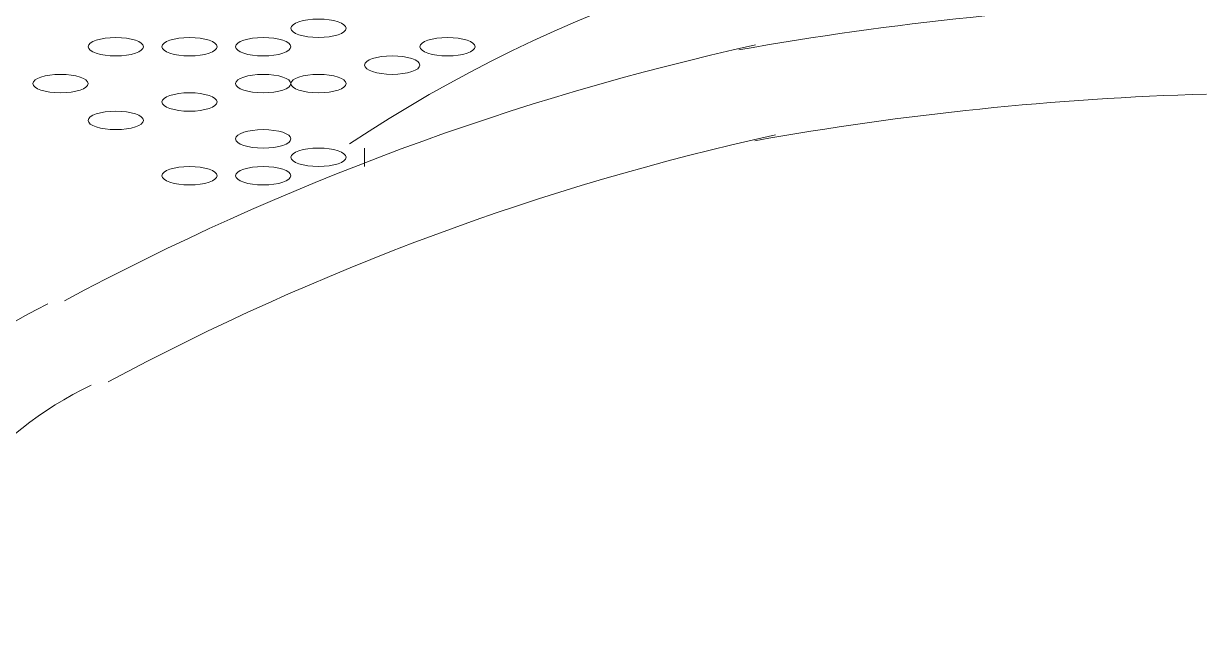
# Model space of a CAD drawing. Header units: metres. Extents: x 29 to 86.9, y -23.2 to 39.7.
# Drawn here: x 73.1028 to 73.2597, y -17.1534 to -17.0729 of the extents above; entities that cross this region are included whole.
import ezdxf

# ---------------------------------------------------------------- set-up
doc = ezdxf.new("R2010")
doc.units = ezdxf.units.M
doc.header["$LTSCALE"] = 100
doc.layers.get('0').update_dxf_attribs({"color": 254})
doc.layers.add('Arqui', color=8, linetype='Continuous', lineweight=0)

# ---------------------------------------------------------------- blocks, each defined once
blk = doc.blocks.new('A$C9582355f')
at = {"layer": 'Arqui'}
for points in [[(44.27707657392551, 6.081705257426165, 0.03702424981610816), (44.21717421871762, 6.07551527263422, -0.03702424981610816)], [(44.21988619346956, 6.076287177362246, 0.06904268617288246), (44.13131614822152, 6.043500045313976, -0.06904268617288246)]]:
    blk.add_lwpolyline(points, format="xyb", close=True, dxfattribs=at)
blk.add_lwpolyline([(44.16536193276562, 6.074539111394188), (44.16536193276562, 6.072093511394087)], dxfattribs=at)
for centre, radius, start, end in [((44.2668542511347, 5.919243787290725), 0.1870881177850742, 93.20798741905567, 123.5852336150651), ((44.28886498207049, 5.67468094663991), 0.4194229748802655, 91.65896012756012, 100.1403516828715), ((44.29375556866722, 5.740715349033962), 0.3558340827188217, 102.4145169203935, 118.2128842020474), ((44.29375575434477, 5.740714831337755), 0.3436066231025996, 102.4145262359344, 118.21287315531), ((44.14946555684236, 5.999948301584027), 0.05991722556755316, 115.8563365099996, 167.7831928873499), ((44.14946556628792, 5.999948271471112), 0.04768924495856264, 115.3070120642225, 167.1624339902876)]:
    blk.add_arc(centre, radius, start, end, dxfattribs=at)
for points in [[(44.1592479327656, 6.091658311393985), (44.15722192435754, 6.091658311393985), (44.15557953276556, 6.091110839377961), (44.15557953276556, 6.090435511393935)], [(44.16291633276552, 6.090435511393935), (44.16291633276552, 6.091110839377961), (44.16127394117353, 6.091658311393985), (44.1592479327656, 6.091658311393985)], [(44.15557953276556, 6.090435511393935), (44.15557953276556, 6.089760183409908), (44.15722192435754, 6.089212711393884), (44.1592479327656, 6.089212711393884)], [(44.1592479327656, 6.089212711393884), (44.16127394117353, 6.089212711393884), (44.16291633276552, 6.089760183409908), (44.16291633276552, 6.090435511393935)], [(44.13234633276562, 6.089212711393884), (44.13032032435757, 6.089212711393884), (44.12867793276558, 6.08866523937786), (44.12867793276558, 6.087989911393834)], [(44.13601473276555, 6.087989911393834), (44.13601473276555, 6.08866523937786), (44.13437234117356, 6.089212711393884), (44.13234633276562, 6.089212711393884)], [(44.14212873276557, 6.089212711393884), (44.14010272435752, 6.089212711393884), (44.13846033276553, 6.08866523937786), (44.13846033276553, 6.087989911393834)], [(44.14579713276561, 6.087989911393834), (44.14579713276561, 6.08866523937786), (44.14415474117362, 6.089212711393884), (44.14212873276557, 6.089212711393884)], [(44.15191113276552, 6.089212711393884), (44.14988512435758, 6.089212711393884), (44.1482427327656, 6.08866523937786), (44.1482427327656, 6.087989911393834)], [(44.15557953276556, 6.087989911393834), (44.15557953276556, 6.08866523937786), (44.15393714117357, 6.089212711393884), (44.15191113276552, 6.089212711393884)], [(44.17636713276562, 6.089212711393884), (44.17434112435757, 6.089212711393884), (44.17269873276558, 6.08866523937786), (44.17269873276558, 6.087989911393834)], [(44.18003553276554, 6.087989911393834), (44.18003553276554, 6.08866523937786), (44.17839314117356, 6.089212711393884), (44.17636713276562, 6.089212711393884)], [(44.12867793276558, 6.087989911393834), (44.12867793276558, 6.087314583409807), (44.13032032435757, 6.086767111394238), (44.13234633276562, 6.086767111394238)], [(44.13234633276562, 6.086767111394238), (44.13437234117356, 6.086767111394238), (44.13601473276555, 6.087314583409807), (44.13601473276555, 6.087989911393834)], [(44.13846033276553, 6.087989911393834), (44.13846033276553, 6.087314583409807), (44.14010272435752, 6.086767111394238), (44.14212873276557, 6.086767111394238)], [(44.14212873276557, 6.086767111394238), (44.14415474117362, 6.086767111394238), (44.14579713276561, 6.087314583409807), (44.14579713276561, 6.087989911393834)], [(44.1482427327656, 6.087989911393834), (44.1482427327656, 6.087314583409807), (44.14988512435758, 6.086767111394238), (44.15191113276552, 6.086767111394238)], [(44.15191113276552, 6.086767111394238), (44.15393714117357, 6.086767111394238), (44.15557953276556, 6.087314583409807), (44.15557953276556, 6.087989911393834)], [(44.17269873276558, 6.087989911393834), (44.17269873276558, 6.087314583409807), (44.17434112435757, 6.086767111394238), (44.17636713276562, 6.086767111394238)], [(44.17636713276562, 6.086767111394238), (44.17839314117356, 6.086767111394238), (44.18003553276554, 6.087314583409807), (44.18003553276554, 6.087989911393834)], [(44.16903033276554, 6.086767111394238), (44.16700432435761, 6.086767111394238), (44.16536193276562, 6.086219639378214), (44.16536193276562, 6.085544311394187)], [(44.16536193276562, 6.085544311394187), (44.16536193276562, 6.084868983410161), (44.16700432435761, 6.084321511394137), (44.16903033276554, 6.084321511394137)], [(44.17269873276558, 6.085544311394187), (44.17269873276558, 6.086219639378214), (44.1710563411736, 6.086767111394238), (44.16903033276554, 6.086767111394238)], [(44.16903033276554, 6.084321511394137), (44.1710563411736, 6.084321511394137), (44.17269873276558, 6.084868983410161), (44.17269873276558, 6.085544311394187)], [(44.12500953276555, 6.084321511394137), (44.12298352435761, 6.084321511394137), (44.12134113276562, 6.083774039378113), (44.12134113276562, 6.083098711394086)], [(44.12867793276558, 6.083098711394086), (44.12867793276558, 6.083774039378113), (44.1270355411736, 6.084321511394137), (44.12500953276555, 6.084321511394137)], [(44.15191113276552, 6.084321511394137), (44.14988512435758, 6.084321511394137), (44.1482427327656, 6.083774039378113), (44.1482427327656, 6.083098711394086)], [(44.15557953276556, 6.083098711394086), (44.15557953276556, 6.083774039378113), (44.15393714117357, 6.084321511394137), (44.15191113276552, 6.084321511394137)], [(44.1592479327656, 6.084321511394137), (44.15722192435754, 6.084321511394137), (44.15557953276556, 6.083774039378113), (44.15557953276556, 6.083098711394086)], [(44.16291633276552, 6.083098711394086), (44.16291633276552, 6.083774039378113), (44.16127394117353, 6.084321511394137), (44.1592479327656, 6.084321511394137)], [(44.12134113276562, 6.083098711394086), (44.12134113276562, 6.08242338341006), (44.12298352435761, 6.081875911394036), (44.12500953276555, 6.081875911394036)], [(44.12500953276555, 6.081875911394036), (44.1270355411736, 6.081875911394036), (44.12867793276558, 6.08242338341006), (44.12867793276558, 6.083098711394086)], [(44.1482427327656, 6.083098711394086), (44.1482427327656, 6.08242338341006), (44.14988512435758, 6.081875911394036), (44.15191113276552, 6.081875911394036)], [(44.15191113276552, 6.081875911394036), (44.15393714117357, 6.081875911394036), (44.15557953276556, 6.08242338341006), (44.15557953276556, 6.083098711394086)], [(44.15557953276556, 6.083098711394086), (44.15557953276556, 6.08242338341006), (44.15722192435754, 6.081875911394036), (44.1592479327656, 6.081875911394036)], [(44.1592479327656, 6.081875911394036), (44.16127394117353, 6.081875911394036), (44.16291633276552, 6.08242338341006), (44.16291633276552, 6.083098711394086)], [(44.14212873276557, 6.081875911394036), (44.14010272435752, 6.081875911394036), (44.13846033276553, 6.081328439378012), (44.13846033276553, 6.080653111393985)], [(44.13846033276553, 6.080653111393985), (44.13846033276553, 6.079977783409959), (44.14010272435752, 6.079430311393935), (44.14212873276557, 6.079430311393935)], [(44.14579713276561, 6.080653111393985), (44.14579713276561, 6.081328439378012), (44.14415474117362, 6.081875911394036), (44.14212873276557, 6.081875911394036)], [(44.14212873276557, 6.079430311393935), (44.14415474117362, 6.079430311393935), (44.14579713276561, 6.079977783409959), (44.14579713276561, 6.080653111393985)], [(44.13234633276562, 6.079430311393935), (44.13032032435757, 6.079430311393935), (44.12867793276558, 6.078882839377911), (44.12867793276558, 6.078207511393884)], [(44.13601473276555, 6.078207511393884), (44.13601473276555, 6.078882839377911), (44.13437234117356, 6.079430311393935), (44.13234633276562, 6.079430311393935)], [(44.12867793276558, 6.078207511393884), (44.12867793276558, 6.077532183409858), (44.13032032435757, 6.076984711393834), (44.13234633276562, 6.076984711393834)], [(44.13234633276562, 6.076984711393834), (44.13437234117356, 6.076984711393834), (44.13601473276555, 6.077532183409858), (44.13601473276555, 6.078207511393884)], [(44.15191113276552, 6.076984711393834), (44.14988512435758, 6.076984711393834), (44.1482427327656, 6.07643723937781), (44.1482427327656, 6.075761911394238)], [(44.15557953276556, 6.075761911394238), (44.15557953276556, 6.07643723937781), (44.15393714117357, 6.076984711393834), (44.15191113276552, 6.076984711393834)], [(44.1482427327656, 6.075761911394238), (44.1482427327656, 6.075086583410211), (44.14988512435758, 6.074539111394188), (44.15191113276552, 6.074539111394188)], [(44.15191113276552, 6.074539111394188), (44.15393714117357, 6.074539111394188), (44.15557953276556, 6.075086583410211), (44.15557953276556, 6.075761911394238)], [(44.1592479327656, 6.074539111394188), (44.15722192435754, 6.074539111394188), (44.15557953276556, 6.073991639378164), (44.15557953276556, 6.073316311394137)], [(44.16291633276552, 6.073316311394137), (44.16291633276552, 6.073991639378164), (44.16127394117353, 6.074539111394188), (44.1592479327656, 6.074539111394188)], [(44.15557953276556, 6.073316311394137), (44.15557953276556, 6.07264098341011), (44.15722192435754, 6.072093511394087), (44.1592479327656, 6.072093511394087)], [(44.1592479327656, 6.072093511394087), (44.16127394117353, 6.072093511394087), (44.16291633276552, 6.07264098341011), (44.16291633276552, 6.073316311394137)], [(44.14212873276557, 6.072093511394087), (44.14010272435752, 6.072093511394087), (44.13846033276553, 6.071546039378063), (44.13846033276553, 6.070870711394036)], [(44.14579713276561, 6.070870711394036), (44.14579713276561, 6.071546039378063), (44.14415474117362, 6.072093511394087), (44.14212873276557, 6.072093511394087)], [(44.15191113276552, 6.072093511394087), (44.14988512435758, 6.072093511394087), (44.1482427327656, 6.071546039378063), (44.1482427327656, 6.070870711394036)], [(44.15557953276556, 6.070870711394036), (44.15557953276556, 6.071546039378063), (44.15393714117357, 6.072093511394087), (44.15191113276552, 6.072093511394087)], [(44.13846033276553, 6.070870711394036), (44.13846033276553, 6.07019538341001), (44.14010272435752, 6.069647911393986), (44.14212873276557, 6.069647911393986)], [(44.14212873276557, 6.069647911393986), (44.14415474117362, 6.069647911393986), (44.14579713276561, 6.07019538341001), (44.14579713276561, 6.070870711394036)], [(44.1482427327656, 6.070870711394036), (44.1482427327656, 6.07019538341001), (44.14988512435758, 6.069647911393986), (44.15191113276552, 6.069647911393986)], [(44.15191113276552, 6.069647911393986), (44.15393714117357, 6.069647911393986), (44.15557953276556, 6.07019538341001), (44.15557953276556, 6.070870711394036)]]:
    blk.add_open_spline(points, degree=3, dxfattribs=at)

msp = doc.modelspace()

# ---------------------------------------------------------------- block references
msp.add_blockref('A$C9582355f', (28.98266172889876, -23.16396569870889))

doc.saveas('drawing.dxf')
